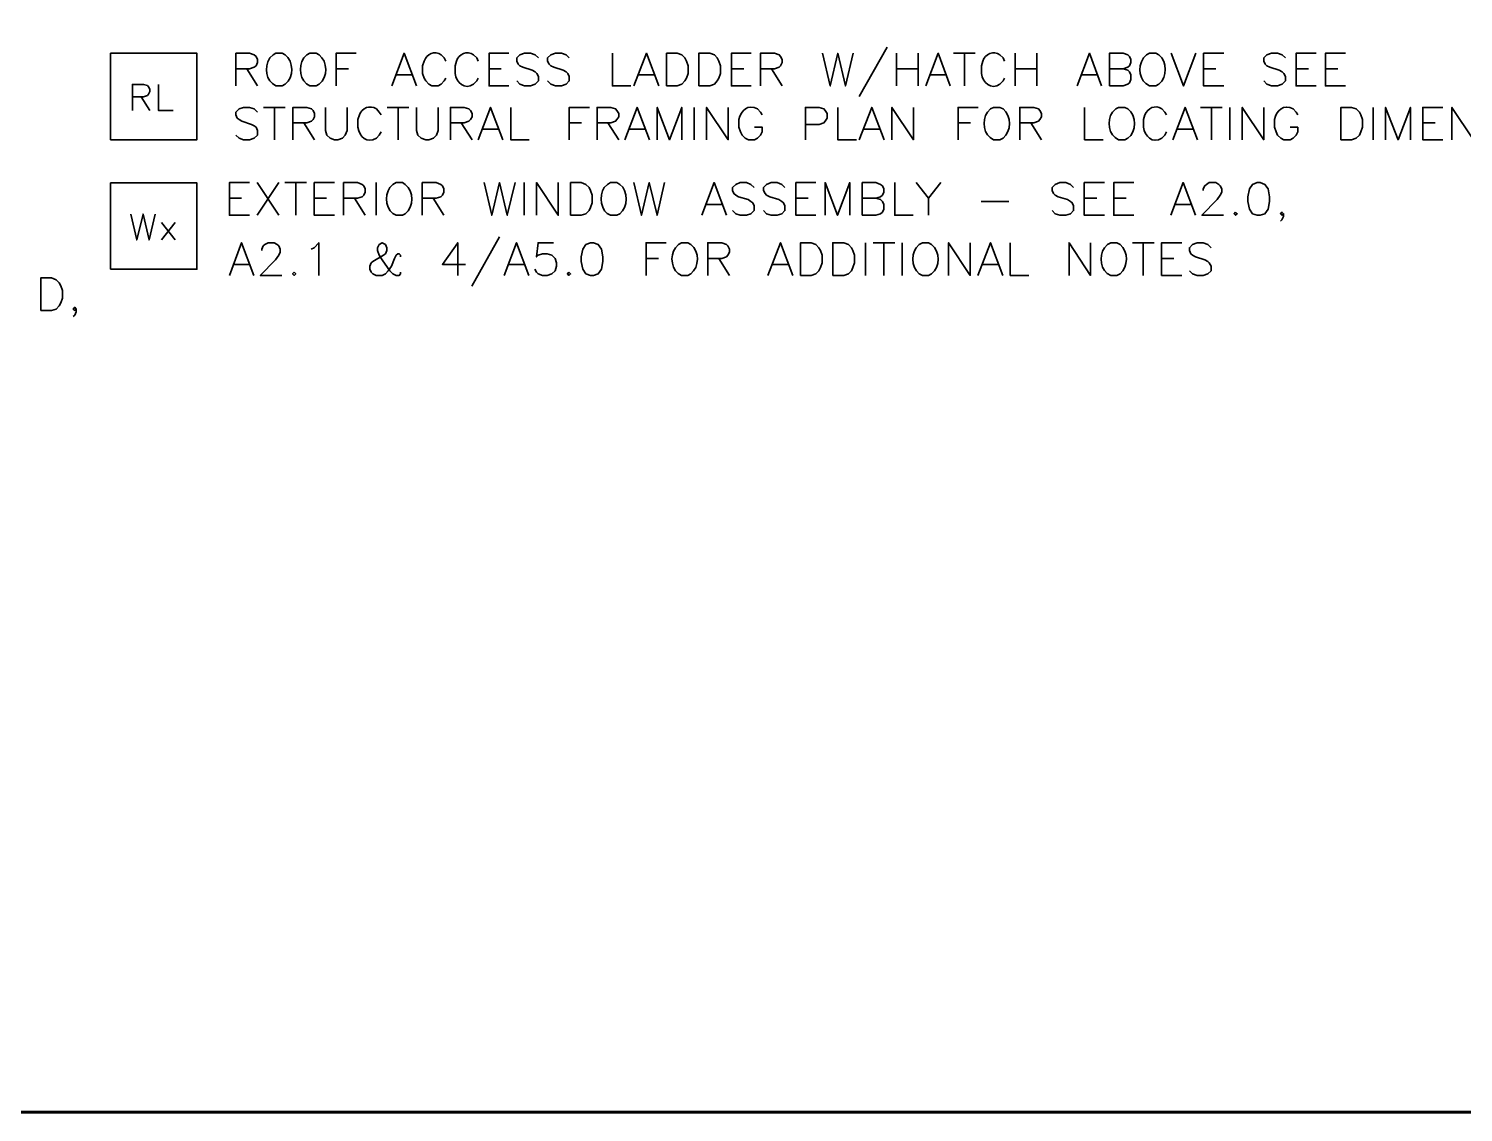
# Model space of a CAD drawing. Header units: inches. Extents: x 5 to 516, y -193 to 129.
# Drawn here: x 81.66 to 98.26, y 5.73 to 18.28 of the extents above; entities that cross this region are included whole.
import ezdxf

# ---------------------------------------------------------------- set-up
doc = ezdxf.new("R2010")
doc.units = ezdxf.units.IN
doc.header["$MEASUREMENT"] = 0
doc.layers.add('PDF_Geometry', color=7, linetype='Continuous')

msp = doc.modelspace()

# ---------------------------------------------------------------- linework, layer by layer
at = {"layer": 'PDF_Geometry', "lineweight": 60}
msp.add_lwpolyline([(136.7703009, 28.2343348), (9.7736273, 28.2343348), (9.7736273, 5.734333), (144.7703015, 5.734333)], dxfattribs=at)
at = {"layer": 'PDF_Geometry', "lineweight": 35}
for points in [[(82.6036367, 16.9910003), (82.6036367, 17.9910004), (83.6036367, 17.9910004), (83.6036367, 16.9910003)], [(89.0369664, 17.6143337), (89.0369664, 17.9910004), (89.1602998, 17.9910004), (89.2136331, 17.9743338), (89.2502998, 17.9376671), (89.2669665, 17.9010004), (89.2869665, 17.8476671), (89.2869665, 17.7576671), (89.2669665, 17.7043337), (89.2502998, 17.6710004), (89.2136331, 17.6343337), (89.1602998, 17.6143337)], [(89.410305, 17.6143337), (89.410305, 17.9910004), (89.5369716, 17.9910004), (89.590305, 17.9743338), (89.6236383, 17.9376671), (89.6436383, 17.9010004), (89.660305, 17.8476671), (89.660305, 17.7576671), (89.6436383, 17.7043337), (89.6236383, 17.6710004), (89.590305, 17.6343337), (89.5369716, 17.6143337)], [(96.840305, 16.9910003), (96.840305, 17.3643337), (96.9636384, 17.3643337), (97.0169717, 17.347667), (97.0536384, 17.3110003), (97.070305, 17.277667), (97.090305, 17.2243336), (97.090305, 17.1343336), (97.070305, 17.0810003), (97.0536384, 17.0443336), (97.0169717, 17.007667), (96.9636384, 16.9910003)], [(82.6036367, 15.4910002), (82.6036367, 16.4910002), (83.6036367, 16.4910002), (83.6036367, 15.4910002)], [(87.9269674, 16.1176677), (87.9269674, 16.4943344), (88.0503008, 16.4943344), (88.1036341, 16.4743344), (88.1403008, 16.4376677), (88.1569675, 16.4043344), (88.1769675, 16.351001), (88.1769675, 16.261001), (88.1569675, 16.2076677), (88.1403008, 16.171001), (88.1036341, 16.1343343), (88.0503008, 16.1176677)], [(95.8703037, 16.4943343), (95.8169704, 16.4743343), (95.783637, 16.421001), (95.763637, 16.3310009), (95.763637, 16.2776676), (95.783637, 16.1876676), (95.8169704, 16.1343343), (95.8703037, 16.1176676), (95.9069704, 16.1176676), (95.9603037, 16.1343343), (95.9969704, 16.1876676), (96.0136371, 16.2776676), (96.0136371, 16.3310009), (95.9969704, 16.421001), (95.9603037, 16.4743343), (95.9069704, 16.4943343)], [(95.6203037, 16.1543337), (95.603637, 16.1343337), (95.6203037, 16.117667), (95.6403037, 16.1343337)], [(88.1569683, 15.7976671), (88.1036349, 15.7776671), (88.0669683, 15.7243338), (88.0503016, 15.6343338), (88.0503016, 15.5810004), (88.0669683, 15.4910004), (88.1036349, 15.4376671), (88.1569683, 15.4210004), (88.1936349, 15.4210004), (88.2469683, 15.4376671), (88.2836349, 15.4910004), (88.3003016, 15.5810004), (88.3003016, 15.6343338), (88.2836349, 15.7243338), (88.2469683, 15.7776671), (88.1936349, 15.7976671)], [(90.5869713, 15.4210005), (90.5869713, 15.7976672), (90.7103047, 15.7976672), (90.763638, 15.7776672), (90.8003047, 15.7410005), (90.8169713, 15.7076672), (90.8369713, 15.6543338), (90.8369713, 15.5643338), (90.8169713, 15.5110005), (90.8003047, 15.4743338), (90.763638, 15.4376671), (90.7103047, 15.4210005)], [(90.960303, 15.4210005), (90.960303, 15.7976672), (91.0869697, 15.7976672), (91.1403031, 15.7776672), (91.1769697, 15.7410005), (91.1936364, 15.7076672), (91.2103031, 15.6543338), (91.2103031, 15.5643338), (91.1936364, 15.5110005), (91.1769697, 15.4743338), (91.1403031, 15.4376671), (91.0869697, 15.4210005)], [(84.7303051, 15.4576673), (84.7103051, 15.4376673), (84.7303051, 15.4210007), (84.7469718, 15.4376673)], [(87.9069682, 15.4576673), (87.8903016, 15.4376673), (87.9069682, 15.4210007), (87.9269682, 15.4376673)], [(81.7969688, 15.0143342), (81.7969688, 15.3910009), (81.9203022, 15.3910009), (81.9736355, 15.3710009), (82.0103022, 15.3343342), (82.0269689, 15.3010009), (82.0469689, 15.2476676), (82.0469689, 15.1576676), (82.0269689, 15.1043342), (82.0103022, 15.0676675), (81.9736355, 15.0310009), (81.9203022, 15.0143342)]]:
    msp.add_lwpolyline(points, close=True, dxfattribs=at)
for points in [[(84.0536354, 17.6143337), (84.0536354, 17.9910004), (84.2136354, 17.9910004), (84.2669688, 17.9743338), (84.2869688, 17.9543338), (84.3036354, 17.9210004), (84.3036354, 17.8843338), (84.2869688, 17.8476671), (84.2669688, 17.8310004), (84.2136354, 17.8110004), (84.0536354, 17.8110004)], [(84.6236403, 17.9743337), (84.590307, 17.9910004), (84.5169737, 17.9910004), (84.4836403, 17.9743337), (84.4469737, 17.937667)], [(85.0169713, 17.9743337), (84.9836379, 17.9910004), (84.9103046, 17.9910004), (84.8736379, 17.9743337), (84.8403046, 17.937667)], [(85.2136358, 17.6143337), (85.2136358, 17.9910004), (85.4469691, 17.9910004)], [(85.8569667, 17.6143337), (86.0003001, 17.9910004), (86.1436334, 17.6143337)], [(86.4836351, 17.9010006), (86.4636351, 17.9376673), (86.4303017, 17.974334)], [(87.2136351, 17.6143337), (86.9836351, 17.6143337), (86.9836351, 17.9910004), (87.2136351, 17.9910004)], [(87.5536357, 17.9376675), (87.516969, 17.9743342), (87.4636357, 17.9910008), (87.3936357, 17.9910008), (87.3403023, 17.9743342), (87.3036357, 17.9376675), (87.3036357, 17.9010008), (87.3203023, 17.8643342), (87.3403023, 17.8476675), (87.3736357, 17.8310008), (87.4836357, 17.7943342), (87.516969, 17.7776675), (87.536969, 17.7576675), (87.5536357, 17.7243342), (87.5536357, 17.6710008), (87.516969, 17.6343341), (87.4636357, 17.6143341), (87.3936357, 17.6143341), (87.3403023, 17.6343341), (87.3036357, 17.6710008)], [(87.9103048, 17.9376675), (87.8736382, 17.9743342), (87.8203048, 17.9910008), (87.7503048, 17.9910008), (87.6969715, 17.9743342), (87.6603048, 17.9376675), (87.6603048, 17.9010008), (87.6803048, 17.8643342), (87.6969715, 17.8476675), (87.7336382, 17.8310008), (87.8403048, 17.7943342), (87.8736382, 17.7776675), (87.8936382, 17.7576675), (87.9103048, 17.7243342), (87.9103048, 17.6710008), (87.8736382, 17.6343341), (87.8203048, 17.6143341), (87.7503048, 17.6143341), (87.6969715, 17.6343341), (87.6603048, 17.6710008)], [(88.4103049, 17.9910004), (88.4103049, 17.6143337), (88.6236382, 17.6143337)], [(88.6603049, 17.6143337), (88.8036382, 17.9910004), (88.9469716, 17.6143337)], [(90.0169665, 17.6143337), (89.7869665, 17.6143337), (89.7869665, 17.9910004), (90.0169665, 17.9910004)], [(90.1236364, 17.6143337), (90.1236364, 17.9910004), (90.2869698, 17.9910004), (90.3403031, 17.9743338), (90.3569698, 17.9543338), (90.3736365, 17.9210004), (90.3736365, 17.8843338), (90.3569698, 17.8476671), (90.3403031, 17.8310004), (90.2869698, 17.8110004), (90.1236364, 17.8110004)], [(90.8403045, 17.9910004), (90.9303045, 17.6143337), (91.0169712, 17.9910004), (91.1069712, 17.6143337), (91.1969712, 17.9910004)], [(91.5903046, 18.0610009), (91.2669712, 17.4910009)], [(91.6969703, 17.9910004), (91.6969703, 17.6143337)], [(91.9469703, 17.9910004), (91.9469703, 17.6143337)], [(92.0369701, 17.6143337), (92.1803034, 17.9910004), (92.3203034, 17.6143337)], [(92.3569706, 17.9910004), (92.6069707, 17.9910004)], [(92.4836356, 17.9910004), (92.4836356, 17.6143337)], [(93.0703055, 17.9910004), (93.0703055, 17.6143337)], [(93.3203055, 17.9910004), (93.3203055, 17.6143337)], [(93.7869702, 17.6143337), (93.9303036, 17.9910004), (94.0703036, 17.6143337)], [(94.1603053, 17.6143337), (94.1603053, 17.9910004), (94.3203053, 17.9910004), (94.3736387, 17.9743338), (94.3936387, 17.9543338), (94.4103054, 17.9210004), (94.4103054, 17.8843338), (94.3936387, 17.8476671), (94.3736387, 17.8310004), (94.3203053, 17.8110004), (94.1603053, 17.8110004)], [(94.7336368, 17.9743337), (94.6969701, 17.9910004), (94.6236368, 17.9910004), (94.5903035, 17.9743337), (94.5536368, 17.937667)], [(94.8736368, 17.9910004), (95.0169702, 17.6143337), (95.1603035, 17.9910004)], [(95.4836385, 17.6143337), (95.2503052, 17.6143337), (95.2503052, 17.9910004), (95.4836385, 17.9910004)], [(96.1969707, 17.9376675), (96.160304, 17.9743342), (96.1069707, 17.9910008), (96.0369707, 17.9910008), (95.9836373, 17.9743342), (95.9469707, 17.9376675), (95.9469707, 17.9010008), (95.9636373, 17.8643342), (95.9836373, 17.8476675), (96.0169707, 17.8310008), (96.1236373, 17.7943342), (96.160304, 17.7776675), (96.180304, 17.7576675), (96.1969707, 17.7243342), (96.1969707, 17.6710008), (96.160304, 17.6343341), (96.1069707, 17.6143341), (96.0369707, 17.6143341), (95.9836373, 17.6343341), (95.9469707, 17.6710008)], [(96.5536391, 17.6143337), (96.3203058, 17.6143337), (96.3203058, 17.9910004), (96.5536391, 17.9910004)], [(96.8936389, 17.6143337), (96.6603055, 17.6143337), (96.6603055, 17.9910004), (96.8936389, 17.9910004)], [(84.1803037, 17.8110009), (84.3036371, 17.6143342)], [(85.2136358, 17.8110009), (85.3569691, 17.8110009)], [(86.2336351, 17.9010006), (86.213635, 17.8476673), (86.213635, 17.7576673), (86.2336351, 17.704334), (86.2503017, 17.6710006), (86.2869684, 17.6343339), (86.3203017, 17.6143339), (86.3936351, 17.6143339), (86.4303017, 17.6343339), (86.4636351, 17.6710006), (86.4836351, 17.704334)], [(86.9836351, 17.8110009), (87.1236351, 17.8110009)], [(89.7869665, 17.8110009), (89.9302998, 17.8110009)], [(90.2503048, 17.8110009), (90.3736381, 17.6143342)], [(91.6969703, 17.8110009), (91.9469703, 17.8110009)], [(93.0703055, 17.8110009), (93.3203055, 17.8110009)], [(94.3203056, 17.8110009), (94.373639, 17.7943342), (94.393639, 17.7776676), (94.4103056, 17.7410009), (94.4103056, 17.6876676), (94.393639, 17.6510009), (94.373639, 17.6343342), (94.3203056, 17.6143342), (94.1603056, 17.6143342)], [(95.2503052, 17.8110009), (95.3936385, 17.8110009)], [(96.3203058, 17.8110009), (96.4636391, 17.8110009)], [(96.6603055, 17.8110009), (96.8036389, 17.8110009)], [(82.8569665, 17.331), (82.8569665, 17.6310001), (82.9869665, 17.6310001), (83.0302998, 17.6176667), (83.0436332, 17.6043334), (83.0569665, 17.5743334), (83.0569665, 17.5476667), (83.0436332, 17.5176667), (83.0302998, 17.5043334), (82.9869665, 17.4876667), (82.8569665, 17.4876667)], [(83.1569679, 17.6310014), (83.1569679, 17.3310014), (83.3303012, 17.3310014)], [(84.5169737, 17.6143337), (84.590307, 17.6143337), (84.6236403, 17.6343337)], [(84.9103046, 17.6143337), (84.9836379, 17.6143337), (85.0169713, 17.6343337)], [(85.9103047, 17.7410003), (86.0903047, 17.7410003)], [(86.8036335, 17.6343339), (86.8403001, 17.6710006), (86.8569668, 17.704334)], [(88.7136361, 17.7410003), (88.8936361, 17.7410003)], [(92.0903046, 17.7410003), (92.2669713, 17.7410003)], [(92.8936371, 17.6343339), (92.9303037, 17.6710006), (92.9469704, 17.704334)], [(93.8403048, 17.7410003), (94.0169714, 17.7410003)], [(94.6236368, 17.6143337), (94.6969701, 17.6143337), (94.7336368, 17.6343337)], [(82.9569692, 17.4876671), (83.0569692, 17.3310005)], [(84.3036354, 17.3110009), (84.2669688, 17.3476675), (84.2136354, 17.3643342), (84.1436354, 17.3643342), (84.0903021, 17.3476675), (84.0536354, 17.3110009), (84.0536354, 17.2776675), (84.0703021, 17.2410009), (84.0903021, 17.2243342), (84.1236354, 17.2043342), (84.2336354, 17.1676675), (84.2669688, 17.1510008), (84.2869688, 17.1343342), (84.3036354, 17.0976675), (84.3036354, 17.0443342), (84.2669688, 17.0076675), (84.2136354, 16.9910008), (84.1436354, 16.9910008), (84.0903021, 17.0076675), (84.0536354, 17.0443342)], [(84.373636, 17.3643337), (84.623636, 17.3643337)], [(84.5003043, 17.3643337), (84.5003043, 16.9910004)], [(84.7136357, 16.9910003), (84.7136357, 17.3643337), (84.8736358, 17.3643337), (84.9303024, 17.347667), (84.9469691, 17.3310003), (84.9636358, 17.2943336), (84.9636358, 17.257667), (84.9469691, 17.2243336), (84.9303024, 17.2043336), (84.8736358, 17.187667), (84.7136357, 17.187667)], [(85.0903041, 17.3643337), (85.0903041, 17.097667), (85.1069707, 17.0443337), (85.1436374, 17.007667), (85.1969707, 16.9910004), (85.2336374, 16.9910004), (85.2869707, 17.007667), (85.3203041, 17.0443337), (85.3403041, 17.097667), (85.3403041, 17.3643337)], [(85.483635, 17.2776672), (85.463635, 17.2243338), (85.463635, 17.1343338)], [(85.733635, 17.2776672), (85.713635, 17.3110005), (85.6803017, 17.3476672)], [(85.8036356, 17.3643337), (86.0536356, 17.3643337)], [(85.9303039, 17.3643337), (85.9303039, 16.9910004)], [(86.1436353, 17.3643337), (86.1436353, 17.097667), (86.160302, 17.0443337), (86.1969687, 17.007667), (86.250302, 16.9910004), (86.2869687, 16.9910004), (86.340302, 17.007667), (86.3736353, 17.0443337), (86.3936353, 17.097667), (86.3936353, 17.3643337)], [(86.5369662, 16.9910003), (86.5369662, 17.3643337), (86.6969663, 17.3643337), (86.7502996, 17.347667), (86.7669663, 17.3310003), (86.7869663, 17.2943336), (86.7869663, 17.257667), (86.7669663, 17.2243336), (86.7502996, 17.2043336), (86.6969663, 17.187667), (86.5369662, 17.187667)], [(86.8569668, 16.9910003), (87.0003002, 17.3643337), (87.1436335, 16.9910003)], [(87.2336351, 17.3643337), (87.2336351, 16.9910004), (87.4469685, 16.9910004)], [(87.9103048, 16.9910003), (87.9103048, 17.3643337), (88.1436382, 17.3643337)], [(88.2336352, 16.9910003), (88.2336352, 17.3643337), (88.3936352, 17.3643337), (88.4469686, 17.347667), (88.4636352, 17.3310003), (88.4836352, 17.2943336), (88.4836352, 17.257667), (88.4636352, 17.2243336), (88.4469686, 17.2043336), (88.3936352, 17.187667), (88.2336352, 17.187667)], [(88.5536358, 16.9910003), (88.6969691, 17.3643337), (88.8403025, 16.9910003)], [(88.9303041, 16.9910003), (88.9303041, 17.3643337), (89.0703041, 16.9910003), (89.2136375, 17.3643337), (89.2136375, 16.9910003)], [(89.356967, 17.3643337), (89.356967, 16.9910004)], [(89.5003047, 16.9910003), (89.5003047, 17.3643337), (89.7503047, 16.9910003), (89.7503047, 17.3643337)], [(90.1436356, 17.2776672), (90.1236356, 17.3110005), (90.0903023, 17.3476672)], [(90.6436357, 16.9910003), (90.6436357, 17.3643337), (90.8036357, 17.3643337), (90.856969, 17.347667), (90.8736357, 17.3310003), (90.8936357, 17.2943336), (90.8936357, 17.2410003), (90.8736357, 17.2043336), (90.856969, 17.187667), (90.8036357, 17.167667), (90.6436357, 17.167667)], [(91.0169708, 17.3643337), (91.0169708, 16.9910004), (91.2336375, 16.9910004)], [(91.2669708, 16.9910003), (91.4103042, 17.3643337), (91.5536375, 16.9910003)], [(91.6436358, 16.9910003), (91.6436358, 17.3643337), (91.8936358, 16.9910003), (91.8936358, 17.3643337)], [(92.4103052, 16.9910003), (92.4103052, 17.3643337), (92.6436385, 17.3643337)], [(92.9303055, 17.3476671), (92.8936388, 17.3643337), (92.8203055, 17.3643337), (92.7869722, 17.3476671), (92.7503055, 17.3110004)], [(93.1236367, 16.9910003), (93.1236367, 17.3643337), (93.28697, 17.3643337), (93.3403034, 17.347667), (93.35697, 17.3310003), (93.3736367, 17.2943336), (93.3736367, 17.257667), (93.35697, 17.2243336), (93.3403034, 17.2043336), (93.28697, 17.187667), (93.1236367, 17.187667)], [(93.8736367, 17.3643337), (93.8736367, 16.9910004), (94.0903034, 16.9910004)], [(94.3736377, 17.3476671), (94.3403044, 17.3643337), (94.2669711, 17.3643337), (94.2336377, 17.3476671), (94.1969711, 17.3110004)], [(94.5703056, 17.2776672), (94.553639, 17.2243338), (94.553639, 17.1343338)], [(94.8203057, 17.2776672), (94.803639, 17.3110005), (94.7669723, 17.3476672)], [(94.893636, 16.9910003), (95.0369694, 17.3643337), (95.1803027, 16.9910003)], [(95.2136366, 17.3643337), (95.4636366, 17.3643337)], [(95.3403049, 17.3643337), (95.3403049, 16.9910004)], [(95.5536363, 17.3643337), (95.5536363, 16.9910004)], [(95.6969706, 16.9910003), (95.6969706, 17.3643337), (95.9469707, 16.9910003), (95.9469707, 17.3643337)], [(96.340305, 17.2776672), (96.320305, 17.3110005), (96.2869716, 17.3476672)], [(97.2136367, 17.3643337), (97.2136367, 16.9910004)], [(97.356971, 16.9910003), (97.356971, 17.3643337), (97.5003044, 16.9910003), (97.6436377, 17.3643337), (97.6436377, 16.9910003)], [(98.0169705, 16.9910003), (97.7869705, 16.9910003), (97.7869705, 17.3643337), (98.0169705, 17.3643337)], [(98.1236371, 16.9910003), (98.1236371, 17.3643337), (98.3736371, 16.9910003), (98.3736371, 17.3643337)], [(84.840304, 17.1876674), (84.9636374, 16.9910008)], [(86.6603047, 17.1876674), (86.7869714, 16.9910008)], [(86.9103048, 17.1143337), (87.0903048, 17.1143337)], [(87.9103048, 17.1876674), (88.0536382, 17.1876674)], [(88.3569669, 17.1876674), (88.4836336, 16.9910008)], [(88.6069669, 17.1143337), (88.786967, 17.1143337)], [(89.8736356, 17.2243338), (89.8736356, 17.1343338), (89.8936356, 17.0810005), (89.9103023, 17.0443338), (89.946969, 17.0076672), (89.9836356, 16.9910005), (90.0536356, 16.9910005), (90.0903023, 17.0076672), (90.1236356, 17.0443338), (90.1436356, 17.0810005), (90.1436356, 17.1343338), (90.0536356, 17.1343338)], [(91.3203054, 17.1143337), (91.5003054, 17.1143337)], [(92.4103052, 17.1876674), (92.5536385, 17.1876674)], [(93.250305, 17.1876674), (93.3736383, 16.9910008)], [(94.9469706, 17.1143337), (95.1236373, 17.1143337)], [(96.0703049, 17.2243338), (96.0703049, 17.1343338), (96.0903049, 17.0810005), (96.1069716, 17.0443338), (96.1436383, 17.0076672), (96.180305, 16.9910005), (96.250305, 16.9910005), (96.2869716, 17.0076672), (96.320305, 17.0443338), (96.340305, 17.0810005), (96.340305, 17.1343338), (96.250305, 17.1343338)], [(97.7869705, 17.1876674), (97.9303039, 17.1876674)], [(85.6803017, 17.0076672), (85.713635, 17.0443338), (85.733635, 17.0810005)], [(92.8203055, 16.9910004), (92.8936388, 16.9910004), (92.9303055, 17.007667)], [(94.2669711, 16.9910004), (94.3403044, 16.9910004), (94.3736377, 17.007667)], [(94.7669723, 17.0076672), (94.803639, 17.0443338), (94.8203057, 17.0810005)], [(84.2103051, 16.1176677), (83.9803051, 16.1176677), (83.9803051, 16.4943344), (84.2103051, 16.4943344)], [(84.3003056, 16.4943343), (84.5503057, 16.1176676)], [(84.5503057, 16.4943343), (84.3003056, 16.1176676)], [(84.6202994, 16.4943343), (84.8702994, 16.4943343)], [(84.7469677, 16.4943343), (84.7469677, 16.1176676)], [(85.1936393, 16.1176677), (84.960306, 16.1176677), (84.960306, 16.4943344), (85.1936393, 16.4943344)], [(85.3003057, 16.1176677), (85.3003057, 16.4943344), (85.4603057, 16.4943344), (85.5136391, 16.4743344), (85.5336391, 16.4576677), (85.5503057, 16.421001), (85.5503057, 16.3843344), (85.5336391, 16.351001), (85.5136391, 16.331001), (85.4603057, 16.3143343), (85.3003057, 16.3143343)], [(85.6769673, 16.4943343), (85.6769673, 16.1176676)], [(86.0136348, 16.4743343), (85.9803014, 16.4943343), (85.9069681, 16.4943343), (85.8703014, 16.4743343), (85.8369681, 16.4376676)], [(86.2103061, 16.1176677), (86.2103061, 16.4943344), (86.3703061, 16.4943344), (86.4269727, 16.4743344), (86.4436394, 16.4576677), (86.4603061, 16.421001), (86.4603061, 16.3843344), (86.4436394, 16.351001), (86.4269727, 16.331001), (86.3703061, 16.3143343), (86.2103061, 16.3143343)], [(86.9269674, 16.4943343), (87.013634, 16.1176676), (87.103634, 16.4943343), (87.193634, 16.1176676), (87.283634, 16.4943343)], [(87.3903056, 16.4943343), (87.3903056, 16.1176676)], [(87.5336365, 16.1176677), (87.5336365, 16.4943344), (87.7836365, 16.1176677), (87.7836365, 16.4943344)], [(88.4969724, 16.4743343), (88.4603057, 16.4943343), (88.3903057, 16.4943343), (88.353639, 16.4743343), (88.3169723, 16.4376676)], [(88.6569683, 16.4943343), (88.7469683, 16.1176676), (88.8369683, 16.4943343), (88.9269683, 16.1176676), (89.013635, 16.4943343)], [(89.4436369, 16.1176677), (89.5869703, 16.4943344), (89.7303036, 16.1176677)], [(90.0503027, 16.4376674), (90.013636, 16.4743341), (89.9603027, 16.4943341), (89.8903027, 16.4943341), (89.8369694, 16.4743341), (89.8003027, 16.4376674), (89.8003027, 16.4043341), (89.8169693, 16.3676674), (89.8369694, 16.3510007), (89.8703027, 16.3310007), (89.9803027, 16.2976674), (90.013636, 16.2776674), (90.033636, 16.2610007), (90.0503027, 16.224334), (90.0503027, 16.1710007), (90.013636, 16.134334), (89.9603027, 16.1176674), (89.8903027, 16.1176674), (89.8369694, 16.134334), (89.8003027, 16.1710007)], [(90.4069684, 16.4376674), (90.3703018, 16.4743341), (90.3169684, 16.4943341), (90.2469684, 16.4943341), (90.1936351, 16.4743341), (90.1569684, 16.4376674), (90.1569684, 16.4043341), (90.1769684, 16.3676674), (90.1936351, 16.3510007), (90.2303018, 16.3310007), (90.3369684, 16.2976674), (90.3703018, 16.2776674), (90.3903018, 16.2610007), (90.4069684, 16.224334), (90.4069684, 16.1710007), (90.3703018, 16.134334), (90.3169684, 16.1176674), (90.2469684, 16.1176674), (90.1936351, 16.134334), (90.1569684, 16.1710007)], [(90.7636368, 16.1176677), (90.5336368, 16.1176677), (90.5336368, 16.4943344), (90.7636368, 16.4943344)], [(90.8703033, 16.1176677), (90.8703033, 16.4943344), (91.0136367, 16.1176677), (91.15697, 16.4943344), (91.15697, 16.1176677)], [(91.3003028, 16.1176677), (91.3003028, 16.4943344), (91.4603028, 16.4943344), (91.5136362, 16.4743344), (91.5336362, 16.4576677), (91.5503028, 16.421001), (91.5503028, 16.3843344), (91.5336362, 16.351001), (91.5136362, 16.331001), (91.4603028, 16.3143343), (91.3003028, 16.3143343)], [(91.6769711, 16.4943343), (91.6769711, 16.1176676), (91.8903045, 16.1176676)], [(91.9269711, 16.4943343), (92.0669712, 16.3143343), (92.0669712, 16.1176676)], [(92.2103031, 16.4943343), (92.0669698, 16.3143343)], [(93.7469718, 16.4376674), (93.7103052, 16.4743341), (93.6569718, 16.4943341), (93.5869718, 16.4943341), (93.5336385, 16.4743341), (93.4969718, 16.4376674), (93.4969718, 16.4043341), (93.5136385, 16.3676674), (93.5336385, 16.3510007), (93.5669718, 16.3310007), (93.6769718, 16.2976674), (93.7103052, 16.2776674), (93.7303052, 16.2610007), (93.7469718, 16.224334), (93.7469718, 16.1710007), (93.7103052, 16.134334), (93.6569718, 16.1176674), (93.5869718, 16.1176674), (93.5336385, 16.134334), (93.4969718, 16.1710007)], [(94.1036369, 16.1176677), (93.8703035, 16.1176677), (93.8703035, 16.4943344), (94.1036369, 16.4943344)], [(94.4436367, 16.1176677), (94.2103033, 16.1176677), (94.2103033, 16.4943344), (94.4436367, 16.4943344)], [(94.8703036, 16.1176677), (95.013637, 16.4943344), (95.1569703, 16.1176677)], [(95.246972, 16.4043337), (95.246972, 16.4210004), (95.2636386, 16.457667), (95.2836386, 16.4743337), (95.316972, 16.4943337), (95.3903053, 16.4943337), (95.426972, 16.4743337), (95.4436386, 16.457667), (95.4603053, 16.4210004), (95.4603053, 16.3843337), (95.4436386, 16.3510004), (95.406972, 16.297667), (95.2303053, 16.117667), (95.4803053, 16.117667)], [(83.9803051, 16.314334), (84.1203051, 16.314334)], [(84.960306, 16.314334), (85.1036393, 16.314334)], [(85.4269672, 16.314334), (85.5503006, 16.1176673)], [(86.3369676, 16.314334), (86.4603009, 16.1176673)], [(90.5336368, 16.314334), (90.6769701, 16.314334)], [(91.4603031, 16.314334), (91.5136364, 16.2976673), (91.5336364, 16.2776673), (91.5503031, 16.2410006), (91.5503031, 16.1876673), (91.5336364, 16.154334), (91.5136364, 16.134334), (91.4603031, 16.1176673), (91.3003031, 16.1176673)], [(92.6769712, 16.2776671), (92.9969712, 16.2776671)], [(93.8703035, 16.314334), (94.0136369, 16.314334)], [(94.2103033, 16.314334), (94.3536366, 16.314334)], [(82.8369673, 16.1310005), (82.9069673, 15.8310004), (82.9803006, 16.1310005), (83.0503006, 15.8310004), (83.1203007, 16.1310005)], [(85.9069681, 16.1176676), (85.9803014, 16.1176676), (86.0136348, 16.1343343)], [(88.3903057, 16.1176676), (88.4603057, 16.1176676), (88.4969724, 16.1343343)], [(89.4969681, 16.2410002), (89.6769681, 16.2410002)], [(94.9269714, 16.2410002), (95.1036381, 16.2410002)], [(96.1769715, 16.1343337), (96.1569715, 16.117667), (96.1403048, 16.1343337), (96.1569715, 16.1543337), (96.1769715, 16.1343337), (96.1769715, 16.1010003), (96.1569715, 16.0643337), (96.1403048, 16.047667)], [(83.1936364, 16.0310003), (83.3503031, 15.8310003)], [(83.3503069, 16.0310003), (83.1936402, 15.8310003)], [(83.9803051, 15.4210005), (84.1203051, 15.7976672), (84.2636384, 15.4210005)], [(84.3536368, 15.7076674), (84.3536368, 15.724334), (84.3703035, 15.7610007), (84.3903035, 15.7776674), (84.4269701, 15.7976674), (84.4969701, 15.7976674), (84.5336368, 15.7776674), (84.5503035, 15.7610007), (84.5669701, 15.724334), (84.5669701, 15.6876674), (84.5503035, 15.654334), (84.5136368, 15.6010007), (84.3369701, 15.4210007), (84.5869702, 15.4210007)], [(84.9269672, 15.7243342), (84.9603005, 15.7410009), (85.0136339, 15.7976675), (85.0136339, 15.4210008)], [(85.960306, 15.6343336), (85.960306, 15.6543336), (85.9436394, 15.6710003), (85.9269727, 15.6710003), (85.9069727, 15.6543336), (85.890306, 15.6176669), (85.8536394, 15.5276669), (85.8169727, 15.4743336), (85.7836394, 15.4376669), (85.7469727, 15.4210003), (85.6769727, 15.4210003), (85.640306, 15.4376669), (85.620306, 15.4576669), (85.6036393, 15.4910003), (85.6036393, 15.5276669), (85.620306, 15.5643336), (85.640306, 15.5810003), (85.7636394, 15.6543336), (85.7836394, 15.6710003), (85.800306, 15.707667), (85.800306, 15.7410003), (85.7836394, 15.777667), (85.7469727, 15.797667), (85.710306, 15.777667), (85.6936393, 15.7410003), (85.6936393, 15.707667), (85.710306, 15.6543336), (85.7469727, 15.6010003), (85.8369727, 15.4743336), (85.870306, 15.4376669), (85.9069727, 15.4210003), (85.9436394, 15.4210003), (85.960306, 15.4376669), (85.960306, 15.4576669)], [(86.6202996, 15.4210004), (86.6202996, 15.7976671), (86.4436329, 15.5476671), (86.7102996, 15.5476671)], [(87.103637, 15.8676676), (86.783637, 15.2976676)], [(87.1569682, 15.4210005), (87.3003015, 15.7976672), (87.4436349, 15.4210005)], [(87.7303054, 15.7976671), (87.5503053, 15.7976671), (87.5336387, 15.6343338), (87.5503053, 15.6543338), (87.6036387, 15.6710004), (87.656972, 15.6710004), (87.7103054, 15.6543338), (87.746972, 15.6176671), (87.7636387, 15.5643337), (87.7636387, 15.5276671), (87.746972, 15.4743337), (87.7103054, 15.4376671), (87.656972, 15.4210004), (87.6036387, 15.4210004), (87.5503053, 15.4376671), (87.5336387, 15.4576671), (87.5136387, 15.4910004)], [(88.800306, 15.4210005), (88.800306, 15.7976672), (89.0336393, 15.7976672)], [(89.316973, 15.7776671), (89.2836396, 15.7976671), (89.2103063, 15.7976671), (89.176973, 15.7776671), (89.1403063, 15.7410004)], [(89.5136375, 15.4210005), (89.5136375, 15.7976672), (89.6769708, 15.7976672), (89.7303042, 15.7776672), (89.7469708, 15.7610005), (89.7636375, 15.7243338), (89.7636375, 15.6876672), (89.7469708, 15.6543338), (89.7303042, 15.6343338), (89.6769708, 15.6176672), (89.5136375, 15.6176672)], [(90.210303, 15.4210005), (90.3536363, 15.7976672), (90.4969697, 15.4210005)], [(91.3369714, 15.7976671), (91.3369714, 15.4210004)], [(91.4269711, 15.7976671), (91.6769711, 15.7976671)], [(91.5503028, 15.7976671), (91.5503028, 15.4210004)], [(91.7636377, 15.7976671), (91.7636377, 15.4210004)], [(92.1036384, 15.7776671), (92.0669717, 15.7976671), (91.9969717, 15.7976671), (91.960305, 15.7776671), (91.9269717, 15.7410004)], [(92.3003029, 15.4210005), (92.3003029, 15.7976672), (92.5503029, 15.4210005), (92.5503029, 15.7976672)], [(92.6403026, 15.4210005), (92.783636, 15.7976672), (92.9269693, 15.4210005)], [(93.0136378, 15.7976671), (93.0136378, 15.4210004), (93.2303044, 15.4210004)], [(93.6936373, 15.4210005), (93.6936373, 15.7976672), (93.9436373, 15.4210005), (93.9436373, 15.7976672)], [(94.283638, 15.7776671), (94.2469713, 15.7976671), (94.1769713, 15.7976671), (94.1403047, 15.7776671), (94.103638, 15.7410004)], [(94.4269713, 15.7976671), (94.6769714, 15.7976671)], [(94.5503031, 15.7976671), (94.5503031, 15.4210004)], [(94.9969713, 15.4210005), (94.7636379, 15.4210005), (94.7636379, 15.7976672), (94.9969713, 15.7976672)], [(95.3369717, 15.7410002), (95.300305, 15.7776669), (95.2469717, 15.7976669), (95.1769717, 15.7976669), (95.120305, 15.7776669), (95.0869717, 15.7410002), (95.0869717, 15.7076669), (95.1036383, 15.6710002), (95.120305, 15.6543335), (95.1569717, 15.6343335), (95.2636383, 15.6010002), (95.300305, 15.5810002), (95.3169717, 15.5643335), (95.3369717, 15.5276668), (95.3369717, 15.4743335), (95.300305, 15.4376668), (95.2469717, 15.4210002), (95.1769717, 15.4210002), (95.120305, 15.4376668), (95.0869717, 15.4743335)], [(88.800306, 15.6176676), (88.9436393, 15.6176676)], [(89.6403058, 15.6176676), (89.7636391, 15.4210009)], [(94.7636379, 15.6176676), (94.9069712, 15.6176676)], [(84.0336362, 15.5476671), (84.2103029, 15.5476671)], [(87.2103061, 15.5476671), (87.3903061, 15.5476671)], [(89.2103063, 15.4210004), (89.2836396, 15.4210004), (89.316973, 15.4376671)], [(90.2636375, 15.5476671), (90.4436376, 15.5476671)], [(91.9969717, 15.4210004), (92.0669717, 15.4210004), (92.1036384, 15.4376671)], [(92.6936372, 15.5476671), (92.8703039, 15.5476671)], [(94.1769713, 15.4210004), (94.2469713, 15.4210004), (94.283638, 15.4376671)], [(82.2069691, 15.0310002), (82.1903025, 15.0143335), (82.1703025, 15.0310002), (82.1903025, 15.0510002), (82.2069691, 15.0310002), (82.2069691, 14.9976669), (82.1903025, 14.9610002), (82.1703025, 14.9443335)]]:
    msp.add_lwpolyline(points, dxfattribs=at)
for points in [[(86.8569668, 17.9010006), (86.8403001, 17.9376673), (86.8036335, 17.974334, 0.5083629243), (86.6069668, 17.9010006), (86.5903001, 17.8476673), (86.5903001, 17.7576673)], [(92.9469704, 17.9010006), (92.9303037, 17.9376673), (92.8936371, 17.974334, 0.5083629243), (92.6969704, 17.9010006), (92.6803037, 17.8476673), (92.6803037, 17.7576673)]]:
    msp.add_lwpolyline(points, format="xyb", dxfattribs=at)
for points in [[(84.4469737, 17.937667), (84.3767514, 17.8239448), (84.398807, 17.673167), (84.5169737, 17.6143337)], [(84.6236403, 17.6343337), (84.7287515, 17.709667), (84.7245848, 17.9000004), (84.6236403, 17.9743337)], [(84.8403046, 17.937667), (84.7693046, 17.8371115), (84.7914713, 17.6629448), (84.9103046, 17.6143337)], [(85.0169713, 17.6343337), (85.1215268, 17.717167), (85.1170824, 17.8926115), (85.0169713, 17.9743337)], [(86.4303017, 17.974334), (86.3535795, 18.0236673), (86.2588573, 17.9860006), (86.2336351, 17.9010006)], [(94.5536368, 17.937667), (94.4834146, 17.8239448), (94.5054701, 17.673167), (94.6236368, 17.6143337)], [(94.7336368, 17.6343337), (94.8344146, 17.7190003), (94.8305813, 17.8902226), (94.7336368, 17.9743337)], [(86.5903001, 17.7576673), (86.6049112, 17.6556673), (86.7044668, 17.5612784), (86.8036335, 17.6343339)], [(92.6803037, 17.7576673), (92.6949148, 17.6556673), (92.7944148, 17.5612784), (92.8936371, 17.6343339)], [(85.6803017, 17.3476672), (85.6028017, 17.3966672), (85.5134128, 17.3601672), (85.483635, 17.2776672)], [(90.0903023, 17.3476672), (89.9785245, 17.4100005), (89.8991356, 17.3301672), (89.8736356, 17.2243338)], [(92.7503055, 17.3110004), (92.681361, 17.2122782), (92.7010277, 17.0402781), (92.8203055, 16.9910004)], [(92.9303055, 17.007667), (93.02725, 17.0917781), (93.0310833, 17.2630004), (92.9303055, 17.3476671)], [(94.1969711, 17.3110004), (94.1280266, 17.2122782), (94.1476933, 17.0402781), (94.2669711, 16.9910004)], [(94.3736377, 17.007667), (94.4745822, 17.0820004), (94.4787489, 17.2723337), (94.3736377, 17.3476671)], [(94.7669723, 17.3476672), (94.6873612, 17.3988894), (94.6067501, 17.358945), (94.5703056, 17.2776672)], [(96.2869716, 17.3476672), (96.1751938, 17.4100005), (96.0958049, 17.3301672), (96.0703049, 17.2243338)], [(85.463635, 17.1343338), (85.4904128, 17.0266672), (85.5638572, 16.943556), (85.6803017, 17.0076672)], [(94.553639, 17.1343338), (94.5723612, 17.0306672), (94.6575279, 16.941056), (94.7669723, 17.0076672)], [(85.8369681, 16.4376676), (85.7639125, 16.3491676), (85.7930792, 16.1500009), (85.9069681, 16.1176676)], [(86.0136348, 16.1343343), (86.1137459, 16.2160565), (86.1181903, 16.391501), (86.0136348, 16.4743343)], [(88.3169723, 16.4376676), (88.252639, 16.3452232), (88.2723612, 16.1493898), (88.3903057, 16.1176676)], [(88.4969724, 16.1343343), (88.5934168, 16.2047787), (88.596139, 16.4042232), (88.4969724, 16.4743343)], [(89.316973, 15.4376671), (89.4170841, 15.5193893), (89.4215285, 15.6948338), (89.316973, 15.7776671)], [(92.1036384, 15.4376671), (92.2036939, 15.5193893), (92.2081939, 15.6948338), (92.1036384, 15.7776671)], [(94.283638, 15.4376671), (94.3805825, 15.5218337), (94.3844158, 15.6930004), (94.283638, 15.7776671)], [(89.1403063, 15.7410004), (89.068473, 15.6501671), (89.0930841, 15.4612782), (89.2103063, 15.4210004)], [(91.9269717, 15.7410004), (91.8539161, 15.6525004), (91.8830828, 15.4533337), (91.9969717, 15.4210004)], [(94.103638, 15.7410004), (94.0345824, 15.6426115), (94.0540269, 15.465556), (94.1769713, 15.4210004)]]:
    msp.add_open_spline(points, degree=3, dxfattribs=at)

doc.saveas('drawing.dxf')
